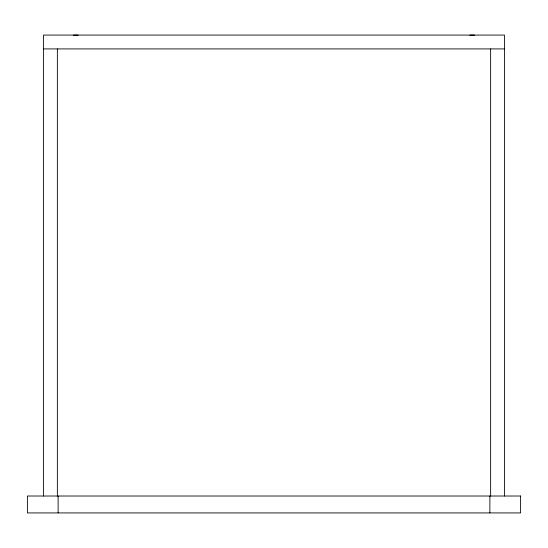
<?xml version="1.0" encoding="UTF-8"?>
<svg xmlns="http://www.w3.org/2000/svg" width="548" height="548" viewBox="0 0 548 548"><rect width="100%" height="100%" fill="white"/><g stroke="black" fill="none" stroke-linecap="round" stroke-linejoin="round"><path stroke-width="0.82" d="M43.532 48.909L504.468 48.909M504.468 496.015L504.468 35.079L43.532 35.079L43.532 496.015M490.638 48.909L490.638 496.015M489.871 496.015L489.871 512.921M58.129 496.015L58.129 512.921M57.362 48.909L57.362 496.015M469.8 35.175A30.729 30.729 0 0 1 474.602 35.175M73.398 35.175A30.729 30.729 0 0 1 78.2 35.175M520.6 496.015L27.4 496.015L27.4 512.921L520.6 512.921L520.6 496.015"/></g></svg>
